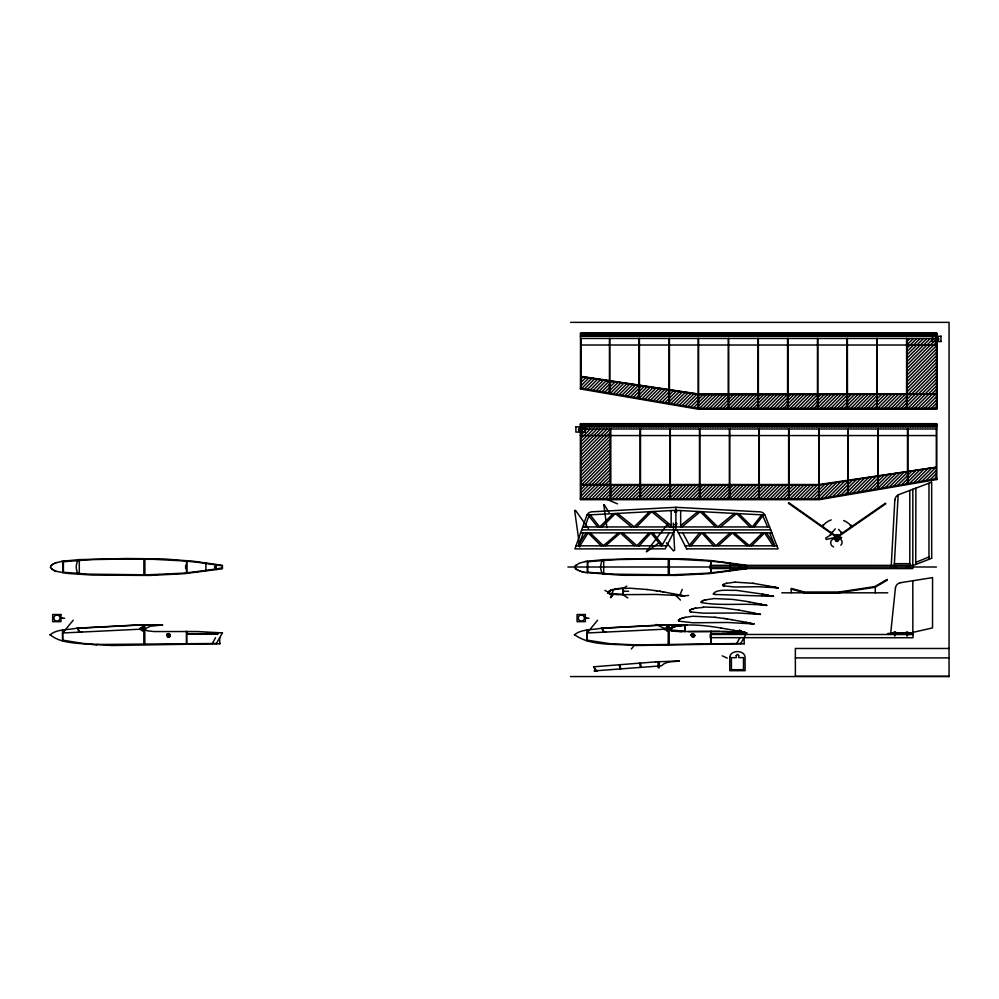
<?xml version="1.0" encoding="UTF-8"?>
<svg xmlns="http://www.w3.org/2000/svg" width="999" height="999" viewBox="0 0 999 999"><rect width="100%" height="100%" fill="white"/><g stroke="black" fill="none" stroke-linecap="round" stroke-linejoin="round"><path stroke-width="1.5" d="M142.358 625.062L142.358 631.043L143.544 631.043L143.544 625.024M608.678 593.131C608.166 591.133 608.566 592.882 608.741 592.27M622.827 594.805L622.827 588.186L616.246 588.861M666.758 625.062L666.758 631.043L667.944 631.043L667.944 625.024M609.115 593.381L607.779 592.744L608.291 591.67M915.733 564.46L915.896 488.086M62.787 640.709L62.587 633.066M587.175 640.709L586.975 633.066M670.716 629.37L669.642 629.358L670.554 629.657M936.775 479.532L936.775 423.688L580.369 423.688L580.369 499.7L819.168 499.7L936.775 479.532L936.812 478.746L819.168 498.951L580.369 498.826M669.692 629.395L671.103 627.722M891.183 566.92L894.829 499.812M894.192 566.995L898.151 495.067M734.365 631.955L734.44 631.206L746.016 632.742M742.282 623.164L742.369 622.414L754.133 623.988L752.946 623.713M890.671 633.503L895.416 588.024M672.452 595.154L672.539 594.405L684.178 595.953M49.987 634.565C61.751 644.705 81.556 642.732 96.528 645.029M574.388 634.565C590.634 646.678 616.645 643.581 636.375 645.504M741.021 632.067L742.569 632.03M755.519 613.698L760.426 614.373L738.486 613.024L703.471 613.174L690.908 611.987M761.738 604.707L760.863 604.183M768.593 595.666L772.19 596.028M63.337 631.405L63.224 632.355L73.202 620.229M587.737 631.405L587.612 632.355L597.589 620.229M701.31 602.547C721.016 606.256 745.017 602.734 766.495 605.419M698.276 394.53L936.612 394.255L698.276 394.53L581.031 376.71L698.326 394.255M755.044 604.582L755.157 603.833L766.733 605.382M761.9 595.554L762.012 594.805L773.576 596.341L772.04 595.991M669.692 629.245L672.14 627.634M736.226 655.406L737.574 654.382L738.686 655.606M678.958 595.279L680.294 595.154M736.738 630.806L743.244 631.793M822.614 526.161L822.976 524.887M740.271 630.769L740.946 631.356L739.435 630.369M739.435 633.978L740.271 631.243M738.835 633.94L739.71 631.081M670.204 628.783L670.666 629.195M610.464 597.489L613.236 590.559M584.952 526.948L589.273 514.91M578.421 545.841L583.291 532.892M679.819 595.079L682.28 589.373M669.767 629.02L670.404 628.846M608.616 592.182L607.742 592.432L608.416 592.994M674.949 529.807L665.209 548.851L574.937 548.888L586.663 515.784A5.907 5.907 0 0 1 591.932 511.8L675.898 507.305L759.989 511.863A5.894 5.894 0 0 1 765.172 515.621L778.096 548.888L686.6 548.851M212.312 643.518L215.522 637.699M736.7 643.518L739.909 637.699M791.208 589.447L791.358 592.657M217.382 634.49L218.406 632.667M216.308 643.643L222.415 632.829M741.77 634.49L742.806 632.667L745.966 632.704M740.709 643.643L746.802 632.829M661.763 545.804L669.205 532.854M607.892 592.27L608.678 591.67M579.882 545.966L588.086 532.892L601.161 545.841M579.17 543.818L586.188 532.892M754.295 526.948L762.724 515.896M646.316 551.66L667.819 523.863M761.775 514.872L752.272 526.91L738.761 513.686M723.151 585.726L722.951 584.802M713.311 593.918C716.083 588.736 729.707 590.696 735.401 590.284A4.558 4.558 0 0 0 736.463 590.359L762.849 594.168M610.826 597.689L613.161 594.842M689.572 545.017L699.625 532.892M691.108 545.729L701.81 532.892L713.686 545.966M631.306 648.988L634.115 645.654M832.005 532.767L835.326 528.846M587.175 632.979L669.055 628.983L674.675 626.248L684.652 625.062M678.596 620.941L678.396 620.067M639.06 545.966L650.948 532.892L661.163 545.729M649.05 532.892L636.925 545.729L622.664 532.892M936.1 336.151L936.925 335.277M581.081 379.008L583.091 376.948M934.44 336.151L936.925 333.616M934.152 426.698L936.775 424.038M645.404 336.151L648.376 333.142M647.102 336.151L650.074 333.142M648.763 336.151L651.735 333.142M650.474 336.151L653.446 333.142M652.135 336.151L655.107 333.142M655.506 336.151L658.478 333.142M657.167 336.151L660.139 333.142M658.865 336.151L661.837 333.142M660.539 336.151L663.498 333.142M663.898 336.151L666.87 333.142M667.27 336.151L670.242 333.142M668.93 336.151L671.902 333.142M670.629 336.151L673.601 333.142M672.302 336.151L675.274 333.142M584.677 426.698L587.649 423.688M580.756 431.88L583.616 428.996M675.661 336.151L678.633 333.142M677.322 336.151L680.294 333.142M679.033 336.151L682.005 333.142M680.694 336.151L683.666 333.142M593.081 426.698L596.053 423.688M682.392 336.151L685.364 333.142M684.065 336.151L687.037 333.142M596.44 426.698L599.412 423.688M687.424 336.151L690.396 333.142M689.098 336.151L692.057 333.142M690.796 336.151L693.768 333.142M692.457 336.151L695.429 333.142M604.845 426.698L607.817 423.688M695.828 336.151L698.801 333.142M699.188 336.151L702.16 333.142M700.861 336.151L703.833 333.142M613.236 426.698L616.208 423.688M702.559 336.151L705.531 333.142M704.22 336.151L707.192 333.142M616.608 426.698L619.58 423.688M707.592 336.151L710.564 333.142M710.951 336.151L713.923 333.142M712.624 336.151L715.596 333.142M624.999 426.698L627.971 423.688M714.322 336.151L717.294 333.142M715.983 336.151L718.955 333.142M628.371 426.698L631.343 423.688M719.355 336.151L722.327 333.142M633.403 426.698L636.375 423.688M722.727 336.151L725.686 333.142M724.387 336.151L727.359 333.142M636.763 426.698L639.735 423.688M727.747 336.151L730.719 333.142M731.118 336.151L734.09 333.142M732.779 336.151L735.751 333.142M734.49 336.151L737.449 333.142M645.167 426.698L648.139 423.688M736.151 336.151L739.123 333.142M648.526 426.698L651.498 423.688M739.51 336.151L742.482 333.142M653.558 426.698L656.53 423.688M742.881 336.151L745.853 333.142M744.542 336.151L747.514 333.142M656.93 426.698L659.902 423.688M747.914 336.151L750.886 333.142M751.273 336.151L754.245 333.142M754.645 336.151L757.617 333.142M665.322 426.698L668.294 423.688M756.305 336.151L759.277 333.142M668.693 426.698L671.665 423.688M759.677 336.151L762.649 333.142M673.726 426.698L676.698 423.688M763.049 336.151L766.008 333.142M677.085 426.698L680.057 423.688M766.408 336.151L769.38 333.142M768.069 336.151L771.041 333.142M680.456 426.698L683.428 423.688M771.44 336.151L774.412 333.142M685.489 426.698L688.461 423.688M774.812 336.151L777.784 333.142M688.86 426.698L691.82 423.688M779.832 336.151L782.804 333.142M693.88 426.698L696.852 423.688M783.204 336.151L786.176 333.142M697.252 426.698L700.224 423.688M786.575 336.151L789.547 333.142M788.236 336.151L791.208 333.142M700.624 426.698L703.583 423.688M791.608 336.151L794.567 333.142M705.644 426.698L708.616 423.688M794.967 336.151L797.939 333.142M709.015 426.698L711.987 423.688M798.338 336.151L801.31 333.142M799.999 336.151L802.971 333.142M712.387 426.698L715.359 423.688M714.048 426.698L717.02 423.688M803.371 336.151L806.33 333.142M717.407 426.698L720.379 423.688M806.73 336.151L809.702 333.142M720.779 426.698L723.751 423.688M811.762 336.151L814.734 333.142M725.811 426.698L728.783 423.688M815.134 336.151L818.106 333.142M729.183 426.698L732.142 423.688M818.493 336.151L821.465 333.142M732.542 426.698L735.514 423.688M734.203 426.698L737.175 423.688M823.526 336.151L826.498 333.142M737.574 426.698L740.546 423.688M826.897 336.151L829.869 333.142M740.946 426.698L743.918 423.688M830.256 336.151L833.228 333.142M831.93 336.151L834.889 333.142M744.305 426.698L747.277 423.688M745.966 426.698L748.938 423.688M835.289 336.151L838.261 333.142M749.337 426.698L752.309 423.688M838.661 336.151L841.633 333.142M752.709 426.698L755.681 423.688M754.37 426.698L757.342 423.688M843.693 336.151L846.665 333.142M847.052 336.151L850.024 333.142M757.741 426.698L760.701 423.688M761.101 426.698L764.073 423.688M850.424 336.151L853.396 333.142M764.472 426.698L767.444 423.688M766.133 426.698L769.105 423.688M855.456 336.151L858.428 333.142M769.505 426.698L772.464 423.688M858.815 336.151L861.787 333.142M772.864 426.698L775.836 423.688M774.525 426.698L777.497 423.688M867.219 336.151L870.191 333.142M777.896 426.698L780.868 423.688M781.268 426.698L784.24 423.688M870.579 336.151L873.551 333.142M784.627 426.698L787.599 423.688M786.288 426.698L789.26 423.688M789.66 426.698L792.632 423.688M878.983 336.151L881.955 333.142M793.031 426.698L796.003 423.688M882.342 336.151L885.314 333.142M794.692 426.698L797.664 423.688M796.39 426.698L799.362 423.688M798.064 426.698L801.023 423.688M887.374 336.151L890.346 333.142M801.423 426.698L804.395 423.688M890.746 336.151L893.718 333.142M804.794 426.698L807.766 423.688M806.455 426.698L809.427 423.688M809.827 426.698L812.799 423.688M899.137 336.151L902.109 333.142M813.186 426.698L816.158 423.688M902.509 336.151L905.481 333.142M814.847 426.698L817.819 423.688M816.558 426.698L819.53 423.688M818.218 426.698L821.19 423.688M821.59 426.698L824.562 423.688M910.901 336.151L913.873 333.142M824.949 426.698L827.921 423.688M914.272 336.151L917.244 333.142M826.623 426.698L829.582 423.688M828.321 426.698L831.293 423.688M829.982 426.698L832.954 423.688M833.353 426.698L836.325 423.688M922.664 336.151L925.636 333.142M835.014 426.698L837.986 423.688M836.712 426.698L839.684 423.688M838.386 426.698L841.345 423.688M841.745 426.698L844.717 423.688M845.117 426.698L848.089 423.688M846.777 426.698L849.749 423.688M848.476 426.698L851.448 423.688M850.149 426.698L853.121 423.688M853.508 426.698L856.48 423.688M855.169 426.698L858.141 423.688M856.88 426.698L859.852 423.688M858.541 426.698L861.513 423.688M860.251 426.698L863.211 423.688M861.912 426.698L864.884 423.688M863.573 426.698L866.545 423.688M865.271 426.698L868.243 423.688M866.945 426.698L869.904 423.688M868.643 426.698L871.615 423.688M870.304 426.698L873.276 423.688M873.675 426.698L876.647 423.688M875.336 426.698L878.308 423.688M877.035 426.698L880.007 423.688M878.708 426.698L881.68 423.688M880.406 426.698L883.378 423.688M882.067 426.698L885.039 423.688M883.728 426.698L886.7 423.688M885.439 426.698L888.411 423.688M887.1 426.698L890.072 423.688M888.798 426.698L891.77 423.688M890.471 426.698L893.443 423.688M893.83 426.698L896.802 423.688M895.504 426.698L898.463 423.688M897.202 426.698L900.174 423.688M898.863 426.698L901.835 423.688M900.574 426.698L903.533 423.688M902.234 426.698L905.206 423.688M903.895 426.698L906.867 423.688M905.594 426.698L908.566 423.688M907.267 426.698L910.226 423.688M908.965 426.698L911.937 423.688M910.626 426.698L913.598 423.688M912.337 426.698L915.309 423.688M913.998 426.698L916.97 423.688M915.658 426.698L918.63 423.688M917.357 426.698L920.329 423.688M919.03 426.698L922.002 423.688M920.728 426.698L923.7 423.688M922.389 426.698L925.361 423.688M636.488 526.948L651.698 511.575M580.756 435.252L586.937 429.033M580.794 493.081L588.96 484.89M602.035 526.948L615.334 513.561L631.455 526.948M55.02 563.149L51.936 564.86M50.937 565.721L52.123 564.735M56.331 562.674L61.676 561.413M587.612 389.26L597.677 379.17M601.947 391.72L612.25 381.381M580.756 438.623L590.309 429.033M624.887 395.679L635.576 384.952M627.772 396.153L638.511 385.389M580.719 445.354L596.965 429.071M639.223 398.139L650.162 387.162M580.719 478.983L610.314 449.35M665.047 402.572L676.423 391.171M670.791 403.571L682.242 392.083M580.756 496.491L592.32 484.89M679.382 405.032L690.996 393.381M685.127 406.019L696.815 394.293M693.731 407.492L706.718 394.455M574.974 566.321L579.22 563.236L585.152 561.563M763.473 408.316L777.347 394.418M675.861 498.863L689.722 484.965M780.269 408.316L794.143 394.418M692.657 498.863L706.518 484.965M783.641 408.316L797.502 394.418M696.028 498.863L709.889 484.965M787.012 408.316L800.873 394.418M610.626 590.646L611.613 590.209M611.413 590.284L613.161 589.735M610.464 590.409L618.069 588.823M709.452 498.863L723.313 484.965M622.827 588.548L626.823 586.126M712.824 498.863L726.685 484.965M810.539 408.316L824.4 394.418M726.248 498.863L740.109 484.965M729.607 498.863L743.481 484.965M732.979 498.863L746.84 484.965M840.758 408.316L854.657 394.38M844.13 408.316L858.029 394.38M861.388 394.38L847.489 408.316L847.377 338.449M850.861 408.316L864.759 394.38M854.22 408.316L868.131 394.38M906.98 368.431L936.538 338.848M867.656 408.316L881.555 394.38M871.016 408.316L884.927 394.38M874.387 408.316L888.286 394.38M793.468 498.863L807.292 485.002M672.015 627.247L671.153 627.672M673.164 627.247L675.699 626.485M691.196 609.452L692.344 608.978M701.335 602.409L700.973 601.81L702.634 600.786M894.542 408.316L908.453 394.38M897.914 408.316L911.812 394.38M813.623 498.863L828.908 483.541M924.887 394.218L936.575 382.492M840.958 495.067L856.68 479.295M857.192 492.257L872.527 476.885M861.238 491.583L876.485 476.286M893.718 485.989L908.216 471.453M922.114 481.118L935.976 467.22M214.648 567.507L215.584 565.896L214.498 567.207L216.184 567.619L216.109 566.108M214.997 567.782L216.396 566.508M580.519 333.816L581.156 333.179M582.854 333.179L580.606 335.439L581.193 336.151M581.555 336.151L584.527 333.179M583.254 336.151L586.226 333.179M584.914 336.151L587.887 333.179M586.625 336.151L589.597 333.179M588.286 336.151L591.258 333.179M589.947 336.151L592.919 333.179M591.658 336.151L594.617 333.179M593.319 336.151L596.291 333.179M595.017 336.151L597.989 333.179M596.678 336.151L599.65 333.179M598.389 336.151L601.361 333.179M600.049 336.151L603.021 333.179M601.71 336.151L604.682 333.179M603.421 336.151L606.393 333.179M605.082 336.151L608.054 333.179M606.78 336.151L609.752 333.179M608.441 336.151L611.413 333.179M611.813 336.151L614.785 333.179M613.473 336.151L616.445 333.179M615.184 336.151L618.156 333.179M616.845 336.151L619.817 333.179M618.543 336.151L621.515 333.179M620.217 336.151L623.176 333.179M621.878 336.151L624.85 333.179M623.576 336.151L626.548 333.179M625.237 336.151L628.209 333.179M626.947 336.151L629.919 333.179M581.031 382.38L586.026 377.385M628.608 336.151L631.58 333.179M581.031 385.776L588.96 377.859M631.98 336.151L634.939 333.179M633.641 336.151L636.613 333.179M581.868 388.274L591.845 378.296M635.339 336.151L638.311 333.179M637 336.151L639.972 333.179M638.711 336.151L641.683 333.179M640.371 336.151L643.344 333.179M643.743 336.151L646.715 333.179M593.356 390.259L603.533 380.082M596.203 390.734L606.43 380.507M653.796 336.151L656.805 333.142M599.063 391.246L609.353 380.944M662.2 336.151L665.209 333.142M607.692 392.707L618.106 382.292M665.559 336.151L668.568 333.142M610.551 393.194L621.003 382.729M580.956 423.688L580.369 424.275L582.704 426.698M582.617 423.688L580.369 425.949L581.031 426.698M613.398 393.706L623.938 383.166M581.318 426.698L584.328 423.688M582.979 426.698L585.988 423.688M673.963 336.151L676.972 333.142M586.351 426.698L589.36 423.688M619.143 394.692L629.757 384.078M588.011 426.698L591.021 423.688M589.71 426.698L592.719 423.688M622.027 395.167L632.692 384.515M591.371 426.698L594.38 423.688M594.742 426.698L597.752 423.688M685.726 336.151L688.736 333.142M580.719 441.983L593.631 429.071M598.114 426.698L601.123 423.688M599.775 426.698L602.784 423.688M601.473 426.698L604.482 423.688M603.134 426.698L606.143 423.688M694.118 336.151L697.127 333.142M633.478 397.152L644.33 386.301M580.719 452.048L603.658 429.108M606.505 426.698L609.515 423.688M697.489 336.151L700.499 333.142M636.375 397.627L647.265 386.725M608.166 426.698L611.176 423.688M580.719 455.419L606.98 429.158M609.877 426.698L612.887 423.688M611.538 426.698L614.547 423.688M580.719 458.778L610.314 429.195M642.12 398.613L653.084 387.637M614.897 426.698L617.919 423.688M705.881 336.151L708.903 333.142M580.719 462.15L610.314 432.555M644.967 399.125L656.018 388.074M618.269 426.698L621.278 423.688M709.253 336.151L712.262 333.142M580.719 465.509L610.314 435.926M619.929 426.698L622.939 423.688M647.814 399.6L658.915 388.511M621.64 426.698L624.65 423.688M580.719 468.881L610.314 439.298M623.301 426.698L626.311 423.688M650.711 400.075L661.837 388.948M580.719 472.252L610.314 442.657M626.673 426.698L629.682 423.688M717.657 336.151L720.666 333.142M653.558 400.599L664.772 389.385M580.719 475.611L610.314 446.029M630.032 426.698L633.041 423.688M721.016 336.151L724.025 333.142M656.455 401.074L667.669 389.86M631.693 426.698L634.702 423.688M659.303 401.586L670.591 390.297M635.064 426.698L638.074 423.688M726.048 336.151L729.058 333.142M580.681 482.355L610.314 452.722M662.162 402.06L673.488 390.734M638.436 426.698L641.445 423.688M729.42 336.151L732.429 333.142M581.593 484.802L610.314 456.093M640.097 426.698L643.106 423.688M580.844 486.313L582.267 484.89M641.795 426.698L644.805 423.688M584.952 484.765L610.314 459.453M643.456 426.698L646.478 423.688M580.794 489.722L585.626 484.89M588.361 484.765L610.314 462.824M646.828 426.698L649.837 423.688M737.811 336.151L740.821 333.142M591.733 484.765L610.314 466.183M650.199 426.698L653.209 423.688M741.183 336.151L744.193 333.142M673.638 404.046L685.177 392.52M651.86 426.698L654.869 423.688M655.232 426.698L658.241 423.688M746.203 336.151L749.225 333.142M598.463 484.727L610.314 472.877M658.591 426.698L661.6 423.688M749.575 336.151L752.584 333.142M601.873 484.69L610.314 476.248M660.252 426.698L663.261 423.688M661.962 426.698L664.972 423.688M752.946 336.151L755.956 333.142M605.244 484.69L610.314 479.62M663.623 426.698L666.633 423.688M591.845 498.826L605.756 484.927M608.603 484.69L610.314 482.979M666.995 426.698L670.004 423.688M595.217 498.826L609.115 484.927M757.979 336.151L760.988 333.142M687.986 406.493L700.024 394.455M670.354 426.698L673.363 423.688M761.338 336.151L764.347 333.142M690.833 407.018L703.396 394.455M672.015 426.698L675.024 423.688M764.71 336.151L767.719 333.142M675.386 426.698L678.396 423.688M696.578 407.967L710.089 394.455M678.758 426.698L681.768 423.688M769.742 336.151L772.751 333.142M608.641 498.826L622.552 484.927M699.587 408.316L713.448 394.455M682.117 426.698L685.127 423.688M773.101 336.151L776.111 333.142M683.778 426.698L686.8 423.688M612.012 498.826L625.911 484.927M702.959 408.316L716.82 394.455M776.473 336.151L779.482 333.142M687.15 426.698L690.159 423.688M615.384 498.826L629.283 484.927M778.134 336.151L781.143 333.142M706.318 408.316L720.192 394.455M690.521 426.698L693.531 423.688M781.505 336.151L784.515 333.142M709.69 408.316L723.551 394.455M692.182 426.698L695.192 423.688M784.864 336.151L787.874 333.142M713.061 408.316L726.922 394.455M695.554 426.698L698.563 423.688M625.436 498.826L639.348 484.927M716.42 408.316L730.281 394.455M698.913 426.698L701.922 423.688M789.897 336.151L792.906 333.142M628.808 498.826L642.707 484.927M719.792 408.316L733.653 394.455M702.285 426.698L705.294 423.688M793.268 336.151L796.278 333.142M703.945 426.698L706.955 423.688M632.167 498.826L646.078 484.927M723.114 408.316L736.975 394.455M796.628 336.151L799.637 333.142M707.317 426.698L710.326 423.688M635.539 498.826L649.437 484.927M726.485 408.316L740.346 394.455M710.676 426.698L713.686 423.688M801.66 336.151L804.67 333.142M729.844 408.316L743.718 394.455M575.174 565.971L575.299 568.219M575.611 565.446L576.361 564.822M642.232 498.826L656.131 484.927M805.032 336.151L808.041 333.142M733.216 408.316L747.077 394.455M715.709 426.698L718.718 423.688M645.604 498.826L659.502 484.927M808.391 336.151L811.4 333.142M736.588 408.316L750.449 394.455M719.08 426.698L722.09 423.688M810.064 336.151L813.074 333.142M648.963 498.826L662.874 484.927M739.947 408.316L753.808 394.455M722.439 426.698L725.449 423.688M813.423 336.151L816.433 333.142M724.113 426.698L727.122 423.688M652.335 498.826L666.233 484.927M743.318 408.316L757.18 394.455M816.795 336.151L819.804 333.142M727.472 426.698L730.481 423.688M655.706 498.826L669.605 484.927M820.167 336.151L823.176 333.142M730.843 426.698L733.853 423.688M659.028 498.826L672.926 484.927M821.827 336.151L824.837 333.142M750.012 408.316L763.873 394.455M662.399 498.863L676.298 484.965M825.186 336.151L828.196 333.142M753.383 408.316L767.244 394.455M735.876 426.698L738.885 423.688M665.759 498.863L679.67 484.965M828.558 336.151L831.568 333.142M756.743 408.316L770.604 394.455M739.235 426.698L742.245 423.688M669.13 498.863L683.029 484.965M760.114 408.316L773.975 394.455M742.607 426.698L745.616 423.688M833.591 336.151L836.6 333.142M672.489 498.863L686.4 484.965M836.95 336.151L839.959 333.142M747.639 426.698L750.649 423.688M766.807 408.316L780.706 394.418M840.321 336.151L843.331 333.142M750.998 426.698L754.008 423.688M679.195 498.863L693.094 484.965M841.982 336.151L844.992 333.142M770.179 408.316L784.078 394.418M682.554 498.863L696.465 484.965M845.354 336.151L848.363 333.142M773.538 408.316L787.437 394.418M756.031 426.698L759.04 423.688M685.926 498.863L699.824 484.965M848.713 336.151L851.735 333.142M776.91 408.316L790.808 394.418M759.402 426.698L762.412 423.688M675.024 512.175L676.46 510.739L676.523 512.25L674.787 511.538L676.385 510.676M675.349 512.412L676.735 511.026M689.285 498.863L703.196 484.965M852.085 336.151L855.094 333.142M762.761 426.698L765.771 423.688M853.745 336.151L856.755 333.142M857.117 336.151L860.127 333.142M767.794 426.698L770.803 423.688M860.489 336.151L863.498 333.142M771.166 426.698L774.175 423.688M699.35 498.863L713.249 484.965M862.149 336.151L865.159 333.142M790.334 408.316L804.232 394.418M675.099 524.687L675.898 523.026L676.61 524.762L675.099 524.687L676.46 523.301M863.848 336.151L866.857 333.142M609.115 591.033L610.701 590.284M675.424 524.925L676.81 523.538M610.314 590.759L608.841 591.558M702.722 498.863L716.62 484.965M865.509 336.151L868.518 333.142M793.706 408.316L807.604 394.418M776.198 426.698L779.208 423.688M706.081 498.863L719.992 484.965M868.88 336.151L871.89 333.142M797.065 408.316L810.976 394.418M779.557 426.698L782.567 423.688M872.252 336.151L875.261 333.142M800.436 408.316L814.335 394.418M782.929 426.698L785.938 423.688M873.913 336.151L876.922 333.142M875.611 336.151L878.62 333.142M803.795 408.316L817.706 394.418M877.272 336.151L880.294 333.142M787.961 426.698L790.971 423.688M716.146 498.863L730.044 484.965M807.167 408.316L821.066 394.418M880.643 336.151L883.653 333.142M791.32 426.698L794.33 423.688M719.517 498.863L733.416 484.965M884.015 336.151L887.025 333.142M722.876 498.863L736.787 484.965M885.676 336.151L888.685 333.142M813.86 408.316L827.771 394.418M889.048 336.151L892.057 333.142M817.232 408.316L831.131 394.418M799.724 426.698L802.734 423.688M892.407 336.151L895.416 333.142M820.591 408.316L834.502 394.418M803.084 426.698L806.093 423.688M894.068 336.151L897.077 333.142M895.778 336.151L898.788 333.142M823.963 408.316L837.861 394.418M897.439 336.151L900.449 333.142M808.116 426.698L811.126 423.688M736.3 498.863L750.212 484.965M827.334 408.316L841.233 394.418M900.811 336.151L903.82 333.142M811.488 426.698L814.497 423.688M830.693 408.316L844.605 394.418M904.17 336.151L907.179 333.142M743.044 498.863L756.905 485.002M905.831 336.151L908.84 333.142M907.542 336.151L910.551 333.142M746.403 498.863L760.276 485.002M909.202 336.151L912.212 333.142M837.387 408.316L851.298 394.418M819.879 426.698L822.889 423.688M749.774 498.863L763.636 485.002M906.98 341.533L909.914 338.611M912.574 336.151L915.584 333.142M823.251 426.698L826.26 423.688M906.98 344.905L913.286 338.611M753.146 498.863L767.007 485.002M915.933 336.151L918.943 333.142M917.594 336.151L920.616 333.142M906.98 348.276L916.695 338.561M919.305 336.151L922.314 333.142M920.966 336.151L923.975 333.142M831.643 426.698L834.652 423.688M759.839 498.863L773.701 485.002M924.337 336.151L927.347 333.142M763.199 498.863L777.06 485.002M906.98 354.97L923.426 338.524M925.998 336.151L929.008 333.142M927.696 336.151L930.706 333.142M906.98 358.329L926.835 338.524M766.57 498.863L780.431 485.002M929.37 336.151L932.379 333.142M857.554 408.316L871.49 394.38M840.047 426.698L843.056 423.688M931.068 336.151L934.077 333.142M906.98 361.7L930.194 338.486M769.929 498.863L783.803 485.002M932.729 336.151L935.738 333.142M860.913 408.316L874.862 394.38M843.406 426.698L846.415 423.688M773.301 498.863L787.162 485.002M906.98 365.06L933.566 338.486M864.285 408.316L878.233 394.38M776.635 498.863L790.496 485.002M851.81 426.698L854.819 423.688M779.994 498.863L793.855 485.002M906.98 371.753L936.538 342.207M906.98 375.124L936.575 345.579M783.366 498.863L797.227 485.002M906.98 378.496L936.575 348.938M786.725 498.863L800.599 485.002M877.709 408.316L891.657 394.38M906.98 381.855L936.575 352.31M790.097 498.863L803.958 485.002M881.081 408.316L895.017 394.38M906.98 385.227L936.575 355.644M884.452 408.316L898.388 394.38M796.79 498.863L810.651 485.002M906.98 388.599L936.575 359.003M887.811 408.316L901.76 394.38M871.965 426.698L874.974 423.688M906.98 391.92L936.575 362.375M670.866 627.872L671.665 627.434M678.596 619.88L680.381 618.843M800.162 498.863L814.023 485.002M891.183 408.316L905.119 394.38M672.414 627.559L673.451 627.122M681.805 618.244L682.679 618.006M691.633 609.253L690.359 609.852M683.741 617.732L682.991 617.931M684.502 617.532L683.466 617.769M803.521 498.863L817.382 485.002M908.178 394.143L936.575 365.734M676.298 626.373L684.777 625.374M694.317 608.466L695.741 608.104M702.434 600.861L703.234 600.549M703.945 600.312L704.969 599.987M704.695 600.074L705.606 599.837M806.892 498.863L820.991 484.765M911.5 394.143L936.575 369.068M739.073 567.544L739.872 565.884L740.571 567.619L739.073 567.544L740.421 566.121M739.397 567.782L740.783 566.508M723.551 584.303L722.964 584.702L725.886 583.478M914.872 394.143L936.575 372.427M810.264 498.863L824.949 484.165M901.235 408.316L915.184 394.38M918.193 394.18L936.575 375.799M904.607 408.316L918.556 394.38M921.565 394.18L936.575 379.17M816.957 498.863L832.879 482.942M892.132 426.698L895.141 423.688M820.679 498.513L836.837 482.355M824.712 497.839L840.833 481.718M928.258 394.218L936.612 385.864M828.795 497.127L844.792 481.118M832.841 496.453L848.763 480.531M921.44 408.279L935.389 394.33M844.992 494.355L860.639 478.708M849.075 493.643L864.597 478.109M934.864 408.279L936.538 406.618M853.121 492.969L868.568 477.522M924.05 426.698L927.022 423.726M925.761 426.698L928.733 423.726M927.422 426.698L930.394 423.726M929.132 426.698L932.092 423.726M930.793 426.698L933.765 423.726M932.492 426.698L935.464 423.726M935.826 426.698L936.737 425.786M873.401 489.473L888.411 474.463M877.472 488.761L892.369 473.876M881.518 488.086L896.328 473.276M885.601 487.375L900.286 472.689M889.634 486.663L904.257 472.052M897.751 485.277L912.174 470.866M901.797 484.602L916.133 470.267M905.881 483.891L920.129 469.63M913.998 482.505L928.059 468.444M926.16 480.407L936.213 470.342M934.277 479.021L936.3 476.998M894.155 567.507C900.698 565.097 889.709 570.267 895.541 566.083M894.505 567.744L895.891 566.358M906.505 567.669L907.891 566.283M906.842 567.907L908.316 566.82L906.605 566.296L906.842 567.907L908.253 566.52M584.715 388.748L594.78 378.733M590.459 389.747L600.599 379.645M604.807 392.195L615.184 381.855M616.296 394.18L626.86 383.641M630.631 396.628L641.445 385.864M580.719 448.676L600.324 429.108M667.906 403.047L679.345 391.645M595.104 484.727L610.314 469.555M581.755 498.826L595.691 484.927M676.498 404.52L688.099 392.944M585.114 498.826L599.063 484.927M588.486 498.826L602.422 484.927M682.242 405.507L693.93 393.856M598.538 498.826L612.487 484.927M601.91 498.826L615.859 484.927M605.282 498.826L619.218 484.927M618.706 498.826L632.654 484.927M622.077 498.826L636.013 484.927M638.873 498.826L652.809 484.927M746.64 408.316L760.551 394.455M739.672 498.863L753.571 485.002M834.028 408.316L847.964 394.418M756.468 498.863L770.366 485.002M906.98 351.598L920.054 338.561M689.809 610.214L689.809 611.163M726.523 583.316L734.877 582.167M703.471 607.005L719.992 607.554L738.96 610.127M907.979 408.279L921.915 394.38M911.338 408.279L925.286 394.38M914.709 408.279L928.645 394.38M918.081 408.279L932.017 394.38M836.875 495.741L852.721 479.932M924.774 408.279L936.488 396.591M928.133 408.279L936.488 399.962M865.271 490.871L880.481 475.699M869.355 490.147L884.452 475.099M909.914 483.179L924.1 469.043M918.031 481.793L932.017 467.857M634.115 526.948L649.487 511.7M751.598 545.841L764.622 532.892L773.064 545.841M931.58 394.218L936.612 389.223M931.505 408.279L936.538 403.284M930.194 479.695L936.25 473.676M610.114 336.151L613.124 333.179M630.269 336.151L633.279 333.179M642.032 336.151L645.042 333.179M613.236 513.636L599.687 526.948L590.184 514.872M749.337 545.729L762.487 532.892M934.914 394.255L936.612 392.595M718.318 545.729L732.579 532.767M730.082 532.892L715.833 545.729L703.708 532.892M887.137 634.29L888.136 633.416L912.886 633.416L912.774 634.29M605.556 545.841L620.404 533.004M603.184 545.841L618.269 533.004M681.88 526.948L700.386 511.625M720.504 526.948L736.7 513.523M680.819 525.486L698.001 511.5M717.769 526.873L734.29 513.399M646.828 551.66L659.265 542.632M837.424 537.287L885.838 503.733M836.163 537.287L885.439 503.184M825.586 538.236L831.405 534.44L830.219 534.677M823.563 525.599L822.502 526.273A17.92 17.92 0 0 1 831.218 519.917M837.349 536.738L836.563 537.212L788.436 503.259M836.563 537.762L837.349 537.287M894.592 634.964L895.379 634.49M168.506 636.513L170.242 635.476M168.506 637.062L170.042 636.151M692.894 636.513L694.642 635.476M692.894 637.062L694.442 636.151M166.92 634.727L168.544 633.778M691.308 634.727L692.931 633.778M875.211 586.363L887.025 579.432M875.574 587L887.374 580.069M166.833 634.889L168.544 633.89M168.506 636.351L170.205 635.364M170.205 635.801L168.506 636.788L170.167 635.951M691.233 634.889L692.931 633.89M692.894 636.351L694.592 635.364A1.736 1.736 0 0 0 692.02 633.816A1.736 1.736 0 0 0 692.02 636.825A1.736 1.736 0 0 0 694.642 635.327M694.592 635.801L692.894 636.788L694.555 635.951M167.033 634.49L168.544 633.616M167.033 635.327L168.544 634.452M168.506 636.238L170.005 635.364M836.563 536.65L837.312 536.213M691.433 634.49L692.931 633.616M691.433 635.327L692.931 634.452M692.894 636.238L694.405 635.364M739.397 631.83L740.147 631.405M894.592 633.853L895.341 633.416M906.792 633.89L907.542 633.466M167.507 635.327L168.544 634.727L167.27 635.327M168.506 635.951L169.53 635.364M214.41 633.816L215.434 633.216M691.907 635.327L692.931 634.727L691.67 635.327M692.894 635.951L693.93 635.364M738.798 633.816L739.834 633.216M834.14 537.999L834.977 537.524M894.592 635.514L895.416 635.039M906.792 635.564L907.616 635.089M166.796 635.164L168.544 634.053M166.796 635.327L168.544 634.328M168.506 636.625L170.242 635.639M691.196 635.039L692.931 634.053M691.196 635.164L692.931 634.178M691.196 635.327L692.931 634.328M692.894 636.625L694.642 635.639M168.694 637.062L169.892 636.388M693.094 637.062L694.28 636.388M168.506 636.076L169.768 635.364M692.894 636.076L694.168 635.364M214.61 633.141L215.597 632.592M739.198 632.467L740.184 631.917M738.998 633.141L739.984 632.592M168.506 635.801L169.293 635.364M692.894 635.801L693.681 635.364M894.592 634.415L895.379 633.978M906.792 634.452L907.579 634.015M906.792 635.002L907.579 634.565M840.796 537.012L839.41 537.762L840.796 538.274M167.195 634.253L168.307 633.653M691.583 634.253L692.694 633.653M167.707 635.327L168.544 634.889M836.563 538.274L837.387 537.837M692.107 635.327L692.931 634.889M61.201 561.488L64.173 561.013M221.104 568.693L222.452 568.543L222.415 565.334L193.294 561.213L163.873 558.953L127.422 558.516A2.16 2.16 0 0 0 126.473 558.516L79.108 559.627L77.31 561.326L76.311 565.546A18.656 18.656 0 0 0 76.311 568.518L77.31 572.727L79.146 574.4M584.877 561.613L586.063 561.413M614.035 589.298L616.533 588.823M745.491 568.693L746.84 568.543M746.565 568.543L746.927 565.446M702.759 600.736L703.783 600.387M706.043 599.75L714.36 598.563L732.342 599.4A3.034 3.034 0 0 0 733.141 599.475L745.853 601.298A7.18 7.18 0 0 1 747.24 601.535L749.375 601.885M680.019 619.005L682.005 618.206M685.689 617.295L684.303 617.582M673.563 626.685L671.74 627.36M673.801 626.61L674.512 626.41M688.498 631.555L720.029 631.318M221.94 568.618L217.782 569.293M693.206 608.741L694.48 608.428M62.388 617.931L61.676 618.244L64.61 618.244M586.775 617.931L586.063 618.244L588.998 618.244M915.733 562.362L928.97 556.967M912.849 565.571L931.705 558.279M898.463 494.742L931.505 482.23M216.109 569.567L218.057 569.255M585.789 561.45L603.696 559.627L603.696 574.325M745.179 568.818L742.17 569.293M676.335 625.973C690.858 623.751 706.443 625.649 721.141 628.034M587.337 561.213L587.212 572.777M63.299 632.267L63.973 632.067M587.687 632.267L588.361 632.067M65.797 561.488L92.17 559.59L117.407 559.153L153.571 559.315L182.442 560.851A66.109 66.109 0 0 1 184.153 561.013L193.419 561.85A51.111 51.111 0 0 1 195.155 562.037L198.364 562.4A50.125 50.125 0 0 0 200.112 562.599L222.053 565.809M590.184 561.488L616.57 559.59L641.795 559.153L677.959 559.315L706.842 560.851A66.109 66.109 0 0 1 708.541 561.013L717.806 561.85A51.111 51.111 0 0 1 719.555 562.037L722.764 562.4A50.125 50.125 0 0 0 724.5 562.599L746.453 565.809M742.444 569.255L709.327 573.613L676.535 575.387L621.878 575.274L584.877 572.427M826.061 539.547L835.089 537.412L833.666 537.412M912.849 632.392L932.529 627.909L932.567 577.609L900.211 582.754M617.869 588.661L630.157 588.224L647.302 589.535M63.337 561.763L66.434 561.413M587.737 561.763L590.821 561.413M50.025 634.927C56.693 628.858 68.394 630.094 77.085 628.146L138.948 624.899L162.6 624.787L139.148 625.099M222.29 567.944L209.303 569.967A25.062 25.062 0 0 0 208.067 570.129L206.056 570.441A26.236 26.236 0 0 1 204.47 570.679L189.41 572.464A35.502 35.502 0 0 0 187.874 572.664L184.628 573.014A52.71 52.71 0 0 1 182.605 573.214L146.99 574.837L89.798 574.163A14.161 14.161 0 0 0 88.099 574.088L63.499 572.302M746.69 567.944L733.691 569.967A25.062 25.062 0 0 0 732.467 570.129L730.444 570.441A26.236 26.236 0 0 1 728.858 570.679L713.81 572.464A35.502 35.502 0 0 0 712.262 572.664L709.015 573.014A52.71 52.71 0 0 1 706.992 573.214L671.39 574.837L614.185 574.163A14.161 14.161 0 0 0 612.487 574.088L587.774 572.265M843.768 591.982L839.41 592.707L803.995 592.744M839.335 591.982L875.374 586.488M843.693 592.032L875.461 587.2M819.13 484.49L936.25 467.257L819.055 485.077L580.681 484.802L819.055 485.077M688.611 595.429L683.741 595.953M597.04 670.654L594.105 670.891L597.677 670.616M655.819 661.862L593.556 666.808L595.966 670.766L661.6 665.821C665.696 660.976 673.563 661.887 679.308 661.113M587.012 515.022L675.898 510.314L764.909 515.022M685.414 624.987L686.163 624.949M77.235 628.309L139.073 625.062M663.348 624.899L601.435 628.146C592.757 630.107 581.068 628.858 574.425 634.927M601.635 628.309L663.461 625.062M62.787 632.979L144.655 628.983L150.287 626.248L162.562 624.949M655.544 661.862L679.27 660.951M663.311 624.899L686.987 624.787M112.1 645.504L216.196 643.756M636.488 645.504L740.584 643.756M663.548 625.099L687.075 624.787M216.433 643.481L96.453 644.505M636.725 644.904L740.821 643.481M570.616 322.365L949.05 322.365L949.05 676.635M580.207 336.114L936.612 336.114M941.208 336.313L932.417 336.313L932.417 341.658M580.519 338.449L936.925 338.449M932.417 341.533L941.408 341.533M581.156 345.017L937.05 345.017M698.601 393.981L936.413 393.981M936.925 408.279L698.126 408.404L580.481 388.199L580.519 388.986L698.126 409.19L936.925 409.19L936.925 333.142L580.519 333.142L580.481 388.911M580.681 426.623L937.087 426.623M576.086 426.86L584.877 426.86L584.877 432.205M580.407 428.996L936.775 428.996M584.877 432.08L575.886 432.08L575.886 426.86M580.244 435.564L936.175 435.564M580.881 484.527L818.693 484.527M583.216 526.948L769.58 526.948M581.668 529.882L770.729 529.882M580.606 532.892L673.451 532.854M678.358 532.854L771.877 532.817M835.963 535.501L837.911 535.152L835.963 535.464M835.451 535.589L838.623 535.589M835.251 537.724L838.773 537.724M839.61 537.687L841.707 537.687M685.014 545.804L776.91 545.841M576.011 545.841L666.758 545.804M710.913 560.576L745.654 565.172M63.936 561.051L79.296 559.627L79.296 574.325M56.406 562.637L54.82 563.236M894.392 563.673L909.802 563.673M53.397 563.948L52.685 564.385M912.849 565.372L710.002 565.334L710.002 568.543L912.811 568.581L912.849 489.235M567.882 566.995L936.45 566.995M50.425 567.432L52.085 569.293M575.299 568.256L575.923 568.856M744.942 568.856L746.091 568.693M575.774 568.693L576.56 569.33M52.21 569.368L54.545 570.641M576.248 569.13L577.16 569.692M216.396 569.53L184.503 573.651L150.087 575.436L92.37 575.074L68.294 573.488L56.406 571.391M576.997 569.605L577.872 570.129M53.559 570.167L54.745 570.716M579.932 571.041L577.509 569.929M54.858 570.791L55.532 571.041M56.369 571.353L55.332 570.953M579.732 570.953L580.756 571.353M580.794 571.391L582.142 571.79M583.853 572.19L581.868 571.753M585.114 572.464L583.728 572.14M734.877 582.13L753.496 583.354M725.923 583.428L726.685 583.279M752.946 583.279L774.287 587.037M777.497 587.824L778.333 587.824L757.816 586.725L734.914 587L723.476 585.851M774.138 587L775.124 587.162M774.687 587.075L777.347 587.637M612.487 589.647L614.148 589.497M647.027 589.497L655.107 590.596M610.789 590.559L609.952 590.921M654.907 590.559L657.367 590.921M628.646 591.233L623.501 591.233L624.138 591.595M660.014 591.358L656.805 590.846M660.139 591.396L660.814 591.47M662.599 591.795L663.661 591.945M803.995 592.032L839.41 592.032M781.78 592.819L887.736 592.819M608.204 593.256L610.077 593.968M608.841 593.256L622.552 594.405M672.339 593.618L663.261 591.87M672.414 593.656L676.972 594.517M609.79 593.893L617.757 594.68L656.418 594.442L683.666 595.829M713.336 594.043L715.509 594.517M762.612 594.13L767.956 595.117M676.773 594.48L678.234 594.767A1.936 1.936 0 0 1 678.833 594.88L678.958 594.88M715.309 594.48L773.463 596.341M680.057 595.117L682.792 595.666M682.242 595.554L683.591 595.829M684.028 595.953L680.819 595.516L683.94 595.991L683.266 595.916M705.456 599.875L706.243 599.712M749.1 601.848L761.101 604.233M765.346 605.057L761.775 604.345M766.683 605.419L764.947 604.982M703.433 607.355L695.391 608.191M692.819 608.828L693.531 608.666M692.22 609.015L692.969 608.778M690.284 609.927L689.485 610.526M738.723 610.089L755.481 613.261M691.071 612.025L689.922 611.713M685.526 617.345L692.819 616.233L715.072 617.295M714.834 617.257L724.15 618.493M682.717 617.969L683.353 617.819M723.913 618.443L725.062 618.606M727.16 618.918L724.862 618.568M731.63 619.68L746.128 622.365M678.796 621.141L692.856 622.764L727.909 622.489L753.895 623.95M741.857 621.578L742.769 621.74M745.928 622.327L747.165 622.564M749.225 623.001L753.296 623.801M676.023 626.048L674.912 626.286M674.163 626.485L674.837 626.336M675.511 626.523L676.46 626.336M672.814 627.397L671.827 627.834M140.422 628.034L142.358 628.034M666.758 628.034L664.81 628.034L664.772 629.782L666.795 629.782M720.941 627.996L733.815 630.332M144.855 629.345L147.115 630.769L154.008 631.555L197.34 631.518L222.415 632.904M142.395 629.782L140.384 629.782L140.384 628.034M669.879 629.82L669.093 629.02M669.954 630.057L671.266 630.681M684.652 631.243L670.716 629.932M733.528 630.294L737.849 631.081M740.346 630.444L739.198 630.444L741.058 631.006M674.075 631.118L672.015 630.769M673.251 631.118L676.46 631.318M737.649 631.043L739.123 631.318M742.17 631.955L744.705 632.467M740.271 632.392L734.165 632.117M893.993 632.355L895.928 632.704L893.993 632.355A1.673 1.673 0 0 1 895.903 632.342M744.342 632.392L745.254 632.554M906.23 632.429L908.128 632.792M742.682 632.667L740.584 632.554M746.802 632.904L744.068 632.742M890.708 632.829L912.811 632.829M218.132 633.066L205.657 633.653M742.519 633.066L730.044 633.653M186.763 633.653L217.857 633.653M711.151 633.653L742.245 633.653M186.875 634.253L217.532 634.253M216.346 643.793L219.83 643.793M740.746 643.793L744.23 643.793M636.85 644.904L610.664 643.793L587.212 640.159M949.013 648.476L795.366 648.476L795.366 676.273L949.013 676.273M795.366 657.904L949.013 657.904M570.466 676.56L948.925 676.56M111.975 645.504L82.592 643.406L62.825 640.159M778.333 587.912L766.77 586.363L766.683 587.112M760.464 614.373L748.938 612.824L748.551 613.498M580.918 376.348L698.201 393.943M731.393 631.917L737.374 632.155M721.728 631.518L730.481 631.755M742.881 632.704L737.649 632.355M840.921 532.654L841.87 532.892M711.188 560.614L688.261 558.953L651.823 558.516A2.16 2.16 0 0 0 650.873 558.516L603.496 559.627L601.698 561.326L600.699 565.546A18.656 18.656 0 0 0 600.699 568.518L601.698 572.727L603.246 574.363M731.955 619.717L726.885 618.881M727.634 631.555L679.62 631.518M768.631 595.279L767.444 595.042M727.709 631.718L734.015 631.955M791.32 588.386L803.958 591.908M791.121 589.06L803.758 592.582M659.577 591.271L663.111 591.87M738.411 631.206L741.458 631.793M681.73 631.643L674.712 631.281M672.814 631.043L671.39 630.606M62.825 572.777L62.937 561.213M605.719 498.863L617.482 503.858M833.79 538.236L834.615 538.598A4.271 4.271 0 0 0 833.616 546.94M722.24 655.844L727.235 658.141M656.056 624.425L663.823 628.146M850.299 525.998L851.61 526.635A18.132 18.132 0 0 0 843.68 520.541M671.778 630.806L670.154 630.207M746.765 622.489L749.849 623.126M672.14 593.568L672.889 593.731M744.867 632.467L745.491 632.629M604.919 590.409L608.254 592.232M622.664 594.605L627.859 597.926M788.823 502.672L837.749 537.287M617.632 513.399L634.19 526.873M653.958 511.463L671.153 525.524M651.585 511.625L670.079 526.948M734.49 533.004L749.575 545.841M732.342 533.004L747.202 545.841M620.167 532.767L634.427 545.729M935.938 423.726L936.775 424.525M590.222 532.892L603.421 545.729M638.711 333.179L641.72 336.151M618.543 333.179L621.553 336.151M598.389 333.179L601.398 336.151M702.359 511.7L717.844 526.948M744.193 643.843L744.155 637.699M219.792 643.843L219.643 642.931M936.1 333.142L936.925 333.966M934.44 333.142L936.925 335.639M932.729 333.142L935.738 336.151M931.068 333.142L934.077 336.151M927.696 333.142L930.706 336.151M924.337 333.142L927.347 336.151M922.664 333.142L925.686 336.151M920.966 333.142L923.975 336.151M919.305 333.142L922.314 336.151M915.933 333.142L918.943 336.151M914.272 333.142L917.282 336.151M912.574 333.142L915.584 336.151M910.901 333.142L913.91 336.151M907.542 333.142L910.551 336.151M904.17 333.142L907.179 336.151M902.509 333.142L905.519 336.151M900.811 333.142L903.82 336.151M899.137 333.142L902.147 336.151M895.778 333.142L898.788 336.151M892.407 333.142L895.416 336.151M890.746 333.142L893.755 336.151M887.374 333.142L890.384 336.151M884.015 333.142L887.025 336.151M882.342 333.142L885.364 336.151M880.643 333.142L883.653 336.151M878.983 333.142L881.992 336.151M875.611 333.142L878.62 336.151M872.252 333.142L875.261 336.151M870.579 333.142L873.588 336.151M867.219 333.142L870.229 336.151M863.848 333.142L866.857 336.151M860.489 333.142L863.498 336.151M858.815 333.142L861.825 336.151M855.456 333.142L858.466 336.151M852.085 333.142L855.094 336.151M850.424 333.142L853.433 336.151M847.052 333.142L850.062 336.151M843.693 333.142L846.702 336.151M934.277 423.726L936.687 426.148M932.616 423.726L935.588 426.698M840.321 333.142L843.331 336.151M930.906 423.726L933.878 426.698M838.661 333.142L841.67 336.151M929.245 423.726L932.217 426.698M927.547 423.726L930.519 426.698M835.289 333.142L838.298 336.151M925.873 423.726L928.845 426.698M831.93 333.142L834.939 336.151M826.897 333.142L829.907 336.151M823.526 333.142L826.535 336.151M912.412 423.688L915.421 426.698M820.154 333.142L823.176 336.151M818.493 333.142L821.503 336.151M815.134 333.142L818.144 336.151M811.762 333.142L814.772 336.151M806.73 333.142L809.739 336.151M803.371 333.142L806.38 336.151M799.999 333.142L803.009 336.151M798.338 333.142L801.348 336.151M794.967 333.142L797.976 336.151M791.608 333.142L794.617 336.151M880.481 423.688L883.491 426.698M786.575 333.142L789.585 336.151M783.204 333.142L786.213 336.151M779.832 333.142L782.854 336.151M868.718 423.688L871.727 426.698M774.812 333.142L777.821 336.151M771.44 333.142L774.45 336.151M766.408 333.142L769.417 336.151M856.955 423.688L859.964 426.698M763.049 333.142L766.058 336.151M759.677 333.142L762.687 336.151M848.563 423.688L851.573 426.698M754.645 333.142L757.654 336.151M751.273 333.142L754.295 336.151M836.8 423.688L839.809 426.698M742.881 333.142L745.891 336.151M739.51 333.142L742.519 336.151M828.396 423.688L831.405 426.698M734.49 333.142L737.499 336.151M825.037 423.688L828.046 426.698M731.118 333.142L734.128 336.151M816.633 423.688L819.642 426.698M722.727 333.142L725.736 336.151M813.273 423.688L816.283 426.698M719.355 333.142L722.364 336.151M804.869 423.688L807.879 426.698M710.951 333.142L713.973 336.151M801.51 423.688L804.52 426.698M796.478 423.688L799.487 426.698M702.559 333.142L705.569 336.151M793.106 423.688L796.116 426.698M699.188 333.142L702.197 336.151M784.715 423.688L787.724 426.698M690.796 333.142L693.806 336.151M781.343 423.688L784.352 426.698M682.392 333.142L685.414 336.151M772.951 423.688L775.961 426.698M679.033 333.142L682.042 336.151M769.58 423.688L772.589 426.698M764.547 423.688L767.557 426.698M670.629 333.142L673.638 336.151M761.176 423.688L764.198 426.698M757.816 423.688L760.826 426.698M752.784 423.688L755.793 426.698M658.865 333.142L661.875 336.151M749.412 423.688L752.422 426.698M746.053 423.688L749.063 426.698M650.474 333.142L653.483 336.151M741.021 423.688L744.03 426.698M647.14 333.179L650.112 336.151M737.649 423.688L740.659 426.698M645.441 333.179L648.413 336.151M643.781 333.179L646.753 336.151M642.07 333.179L645.042 336.151M732.629 423.688L735.639 426.698M640.409 333.179L643.381 336.151M729.258 423.688L732.267 426.698M637.05 333.179L640.009 336.151M635.376 333.179L638.349 336.151M725.886 423.688L728.895 426.698M633.678 333.179L636.65 336.151M632.017 333.179L634.989 336.151M720.853 423.688L723.875 426.698M630.307 333.179L633.279 336.151M628.646 333.179L631.618 336.151M626.985 333.179L629.957 336.151M717.494 423.688L720.504 426.698M625.287 333.179L628.246 336.151M623.613 333.179L626.585 336.151M714.123 423.688L717.132 426.698M621.915 333.179L624.887 336.151M712.462 423.688L715.471 426.698M620.254 333.179L623.226 336.151M709.09 423.688L712.1 426.698M616.883 333.179L619.855 336.151M615.222 333.179L618.194 336.151M705.731 423.688L708.741 426.698M613.511 333.179L616.483 336.151M611.85 333.179L614.822 336.151M702.359 423.688L705.369 426.698M610.152 333.179L613.124 336.151M700.699 423.688L703.708 426.698M608.491 333.179L611.463 336.151M606.818 333.179L609.79 336.151M697.327 423.688L700.336 426.698M605.119 333.179L608.091 336.151M603.458 333.179L606.43 336.151M693.968 423.688L696.977 426.698M601.748 333.179L604.72 336.151M600.087 333.179L603.059 336.151M690.596 423.688L693.606 426.698M688.935 423.688L691.945 426.698M596.728 333.179L599.687 336.151M595.054 333.179L598.026 336.151M685.564 423.688L688.573 426.698M593.356 333.179L596.328 336.151M591.695 333.179L594.667 336.151M682.205 423.688L685.214 426.698M680.531 423.688L683.541 426.698M589.984 333.179L592.956 336.151M588.324 333.179L591.296 336.151M586.663 333.179L589.635 336.151M677.172 423.688L680.182 426.698M584.952 333.179L587.924 336.151M583.291 333.179L586.263 336.151M673.801 423.688L676.81 426.698M581.593 333.179L584.565 336.151M580.519 333.778L582.904 336.151M670.441 423.688L673.451 426.698M668.768 423.688L671.778 426.698M665.409 423.688L668.418 426.698M662.037 423.688L665.047 426.698M658.666 423.688L661.688 426.698M657.005 423.688L660.014 426.698M653.646 423.688L656.655 426.698M650.274 423.688L653.284 426.698M648.613 423.688L651.623 426.698M646.902 423.688L649.912 426.698M645.242 423.688L648.251 426.698M641.882 423.688L644.892 426.698M638.511 423.688L641.52 426.698M636.85 423.688L639.86 426.698M633.478 423.688L636.488 426.698M630.119 423.688L633.129 426.698M628.446 423.688L631.455 426.698M626.748 423.688L629.757 426.698M625.087 423.688L628.096 426.698M621.715 423.688L624.725 426.698M618.344 423.688L621.366 426.698M616.683 423.688L619.692 426.698M614.984 423.688L617.994 426.698M613.324 423.688L616.333 426.698M609.952 423.688L612.961 426.698M606.58 423.688L609.59 426.698M604.919 423.688L607.929 426.698M603.221 423.688L606.231 426.698M601.56 423.688L604.57 426.698M598.189 423.688L601.198 426.698M596.528 423.688L599.537 426.698M594.817 423.688L597.827 426.698M593.156 423.688L596.166 426.698M591.458 423.688L594.467 426.698M589.785 423.688L592.807 426.698M586.425 423.688L589.435 426.698M584.765 423.688L587.774 426.698M583.054 423.688L586.063 426.698M581.393 423.688L584.403 426.698M724.063 586.013L723.076 585.689M675.461 595.079L680.456 600.074M52.41 569.492L51.773 569.018M736.625 513.561L749.937 526.948M700.262 511.625L715.471 526.948M929.407 333.142L932.379 336.151M926.036 333.142L929.008 336.151M917.644 333.142L920.616 336.151M909.24 333.142L912.212 336.151M905.881 333.142L908.84 336.151M897.477 333.142L900.449 336.151M894.117 333.142L897.077 336.151M889.085 333.142L892.057 336.151M885.713 333.142L888.685 336.151M877.322 333.142L880.294 336.151M873.95 333.142L876.922 336.151M868.918 333.142L871.89 336.151M865.559 333.142L868.518 336.151M862.187 333.142L865.159 336.151M857.154 333.142L860.127 336.151M853.783 333.142L856.755 336.151M848.763 333.142L851.735 336.151M845.391 333.142L848.363 336.151M842.02 333.142L844.992 336.151M837 333.142L839.959 336.151M924.175 423.688L927.147 426.698M833.628 333.142L836.6 336.151M922.514 423.688L925.486 426.698M920.853 423.688L923.813 426.698M830.256 333.142L833.228 336.151M919.142 423.688L922.114 426.698M828.596 333.142L831.568 336.151M917.482 423.688L920.454 426.698M915.783 423.688L918.743 426.698M825.236 333.142L828.196 336.151M914.11 423.688L917.082 426.698M821.865 333.142L824.837 336.151M910.751 423.688L913.723 426.698M909.09 423.688L912.05 426.698M907.379 423.688L910.351 426.698M816.832 333.142L819.804 336.151M905.718 423.688L908.69 426.698M904.02 423.688L906.98 426.698M813.461 333.142L816.433 336.151M902.347 423.688L905.319 426.698M900.686 423.688L903.658 426.698M810.102 333.142L813.074 336.151M898.988 423.688L901.96 426.698M808.441 333.142L811.4 336.151M897.314 423.688L900.286 426.698M895.616 423.688L898.588 426.698M805.069 333.142L808.041 336.151M893.955 423.688L896.927 426.698M892.244 423.688L895.216 426.698M801.697 333.142L804.67 336.151M890.584 423.688L893.556 426.698M888.923 423.688L891.895 426.698M887.224 423.688L890.184 426.698M796.678 333.142L799.637 336.151M885.551 423.688L888.523 426.698M883.853 423.688L886.825 426.698M793.306 333.142L796.278 336.151M882.192 423.688L885.164 426.698M789.934 333.142L792.906 336.151M878.82 423.688L881.792 426.698M788.273 333.142L791.245 336.151M877.159 423.688L880.131 426.698M875.461 423.688L878.421 426.698M784.902 333.142L787.874 336.151M873.788 423.688L876.76 426.698M872.09 423.688L875.062 426.698M781.543 333.142L784.515 336.151M870.429 423.688L873.401 426.698M778.171 333.142L781.143 336.151M867.057 423.688L870.029 426.698M776.51 333.142L779.482 336.151M865.396 423.688L868.368 426.698M863.685 423.688L866.657 426.698M773.139 333.142L776.111 336.151M862.025 423.688L864.997 426.698M860.326 423.688L863.298 426.698M769.779 333.142L772.751 336.151M858.665 423.688L861.638 426.698M768.119 333.142L771.078 336.151M855.294 423.688L858.266 426.698M764.747 333.142L767.719 336.151M853.633 423.688L856.605 426.698M851.922 423.688L854.894 426.698M761.375 333.142L764.347 336.151M850.261 423.688L853.233 426.698M758.016 333.142L760.988 336.151M846.902 423.688L849.862 426.698M756.343 333.142L759.315 336.151M845.229 423.688L848.201 426.698M843.531 423.688L846.503 426.698M752.984 333.142L755.956 336.151M841.87 423.688L844.842 426.698M840.159 423.688L843.131 426.698M749.612 333.142L752.584 336.151M838.498 423.688L841.47 426.698M747.951 333.142L750.923 336.151M746.253 333.142L749.225 336.151M835.127 423.688L838.099 426.698M744.58 333.142L747.552 336.151M833.466 423.688L836.438 426.698M831.767 423.688L834.739 426.698M741.221 333.142L744.193 336.151M830.107 423.688L833.079 426.698M737.849 333.142L740.821 336.151M826.735 423.688L829.707 426.698M736.188 333.142L739.16 336.151M823.363 423.688L826.335 426.698M732.816 333.142L735.788 336.151M821.702 423.688L824.674 426.698M820.004 423.688L822.976 426.698M729.457 333.142L732.429 336.151M818.343 423.688L821.303 426.698M727.796 333.142L730.756 336.151M726.086 333.142L729.058 336.151M814.972 423.688L817.944 426.698M724.425 333.142L727.397 336.151M811.6 423.688L814.572 426.698M721.053 333.142L724.025 336.151M809.939 423.688L812.911 426.698M808.241 423.688L811.213 426.698M717.694 333.142L720.666 336.151M806.58 423.688L809.54 426.698M716.021 333.142L718.993 336.151M714.322 333.142L717.294 336.151M803.208 423.688L806.181 426.698M712.662 333.142L715.634 336.151M799.837 423.688L802.809 426.698M709.29 333.142L712.262 336.151M798.176 423.688L801.148 426.698M707.629 333.142L710.601 336.151M705.931 333.142L708.903 336.151M794.804 423.688L797.776 426.698M704.258 333.142L707.23 336.151M791.445 423.688L794.417 426.698M700.898 333.142L703.87 336.151M789.784 423.688L792.756 426.698M788.074 423.688L791.046 426.698M697.527 333.142L700.499 336.151M786.413 423.688L789.385 426.698M695.866 333.142L698.838 336.151M694.168 333.142L697.127 336.151M783.041 423.688L786.013 426.698M692.494 333.142L695.466 336.151M779.682 423.688L782.654 426.698M689.135 333.142L692.107 336.151M778.021 423.688L780.981 426.698M687.462 333.142L690.434 336.151M776.31 423.688L779.282 426.698M685.764 333.142L688.736 336.151M774.65 423.688L777.622 426.698M684.103 333.142L687.075 336.151M771.278 423.688L774.25 426.698M680.731 333.142L683.703 336.151M767.919 423.688L770.891 426.698M677.372 333.142L680.344 336.151M766.245 423.688L769.218 426.698M675.699 333.142L678.671 336.151M674 333.142L676.972 336.151M762.886 423.688L765.858 426.698M672.339 333.142L675.312 336.151M759.515 423.688L762.487 426.698M668.968 333.142L671.94 336.151M667.307 333.142L670.279 336.151M756.156 423.688L759.128 426.698M665.609 333.142L668.568 336.151M754.482 423.688L757.454 426.698M663.935 333.142L666.907 336.151M662.237 333.142L665.209 336.151M751.123 423.688L754.095 426.698M660.576 333.142L663.548 336.151M747.751 423.688L750.724 426.698M657.205 333.142L660.177 336.151M655.544 333.142L658.516 336.151M744.392 423.688L747.352 426.698M653.846 333.142L656.805 336.151M742.719 423.688L745.691 426.698M652.172 333.142L655.144 336.151M739.36 423.688L742.332 426.698M648.813 333.142L651.785 336.151M735.988 423.688L738.96 426.698M734.327 423.688L737.299 426.698M730.956 423.688L733.928 426.698M727.597 423.688L730.569 426.698M724.225 423.688L727.197 426.698M722.564 423.688L725.536 426.698M719.193 423.688L722.165 426.698M715.833 423.688L718.793 426.698M710.801 423.688L713.773 426.698M707.429 423.688L710.401 426.698M704.07 423.688L707.03 426.698M699.038 423.688L702.01 426.698M695.666 423.688L698.638 426.698M692.295 423.688L695.267 426.698M687.275 423.688L690.247 426.698M683.903 423.688L686.875 426.698M678.87 423.688L681.842 426.698M675.511 423.688L678.471 426.698M672.14 423.688L675.112 426.698M667.107 423.688L670.079 426.698M663.736 423.688L666.708 426.698M660.376 423.688L663.348 426.698M655.344 423.688L658.316 426.698M651.972 423.688L654.944 426.698M643.581 423.688L646.553 426.698M640.209 423.688L643.181 426.698M635.189 423.688L638.149 426.698M631.818 423.688L634.79 426.698M623.413 423.688L626.385 426.698M620.054 423.688L623.026 426.698M611.65 423.688L614.622 426.698M608.291 423.688L611.263 426.698M599.887 423.688L602.859 426.698M588.124 423.688L591.096 426.698M838.573 529.37L841.87 533.004L841.87 532.292M666.433 542.757L673.601 551.036M588.886 515.984L597.677 526.948M652.971 533.004L662.349 544.78M575.486 510.314L588.448 528.533M766.533 532.892L773.775 543.706M593.906 666.77L596.403 670.766M604.17 504.645L609.078 512.574M601.56 628.146L603.808 632.155M77.16 628.146L79.421 632.155M602.11 628.271L604.283 632.155M77.722 628.271L79.895 632.155M682.754 532.854L689.76 545.804M676.972 530.044L686.713 548.975M762.412 514.91L767.557 526.948M769.692 532.817L774.575 545.841M851.373 525.162L851.735 526.598M640.371 663.124L641.321 667.332M639.585 663.086L640.534 667.332M619.255 664.597L620.167 669.03M619.929 664.71L620.766 668.905M574.625 510.427L579.77 547.027M603.808 504.77L606.942 527.659M606.343 632.067L602.509 632.267M81.955 632.067L78.109 632.267M673.251 523.101L674.637 550.274M931.667 482.305L931.705 558.116M912.811 580.656L912.849 633.653M940.971 336.151L940.971 341.421M936.538 338.449L936.538 408.279M936.3 428.996L936.3 478.671M928.97 483.216L928.97 559.315M909.802 490.472L909.802 567.07M907.891 428.996L907.891 483.578M907.504 428.996L907.504 483.578M907.454 632.866L907.454 635.676M906.942 338.449L906.942 408.354M906.867 632.866L906.867 635.839M906.592 338.449L906.592 408.354M895.266 632.829L895.266 635.639M894.667 632.829L894.667 635.751M878.233 428.996L878.233 488.723M877.871 428.996L877.871 488.723M877.197 338.449L877.197 408.204M876.797 338.449L876.797 408.204M875.261 587.35L875.261 592.894M848.201 428.996L848.201 493.881M847.851 428.996L847.851 493.881M846.977 338.449L846.977 408.404M838.773 536.451L838.773 540.022M837.237 535.589L837.237 539.31M836.638 535.589L836.638 539.185M835.251 536.413L835.251 539.897M832.117 531.943L832.117 532.767M819.093 428.996L819.093 498.863M818.73 428.996L818.73 498.863M817.819 338.449L817.819 408.316M817.469 338.449L817.469 408.316M788.985 428.996L788.985 498.863M788.636 428.996L788.636 498.863M787.961 338.449L787.961 408.316M787.562 338.449L787.562 408.316M759.277 428.996L759.277 498.863M758.928 428.996L758.928 498.863M758.366 338.449L758.366 408.316M758.016 338.449L758.016 408.316M738.686 655.444L738.686 657.617L743.481 657.617L743.481 669.705L731.393 669.705L731.393 657.667L736.263 657.667L736.263 655.519M730.281 563.386L730.281 570.441M729.844 656.83C730.831 649.899 743.843 649.85 745.054 656.668L745.104 670.691L729.769 670.691L729.769 656.755M729.732 428.996L729.732 498.863M729.37 428.996L729.37 498.863M728.658 338.449L728.658 408.316M728.308 338.449L728.308 408.316M711.238 561.088L711.238 572.852M711.151 631.405L711.151 643.88M710.876 561.051L710.876 572.902M710.801 631.405L710.801 643.88M699.824 428.996L699.824 498.863M699.475 428.996L699.475 498.863M698.601 338.449L698.601 408.316M698.201 338.449L698.201 408.316M684.977 624.987L684.977 631.555M684.777 624.949L684.74 631.555M680.656 510.551L680.656 526.948M675.898 507.305L675.898 529.882M671.153 510.551L671.153 526.948M670.317 428.996L670.317 498.901M669.954 428.996L669.954 498.901M669.442 338.449L669.442 403.334M669.293 559.115L669.293 574.837M669.093 338.449L669.093 403.334M669.205 644.43L669.205 625.262L668.219 625.262L668.219 644.43M668.256 559.078L668.256 574.837M659.303 661.738L659.303 667.757L658.079 667.757L658.116 661.775M640.496 428.996L640.496 498.751M640.097 428.996L640.097 498.751M639.422 338.449L639.422 398.176M639.06 338.449L639.06 398.176M623.064 588.186L623.064 594.767M610.701 428.996L610.701 498.901M610.352 428.996L610.352 498.901M609.79 338.449L609.79 393.069M609.44 338.449L609.44 393.069M587.812 561.525L587.812 572.427M586.937 630.207L586.937 640.584M580.993 338.449L580.993 388.112M580.756 428.996L580.756 498.826M219.755 637.699L219.68 643.119M205.894 563.386L205.894 570.441M186.838 561.088L186.838 572.852M186.763 631.405L186.763 643.88M186.488 561.051L186.488 572.902M186.401 631.405L186.401 643.88M185.614 565.334L185.614 568.543M144.892 559.115L144.892 574.837M144.818 644.43L144.818 625.262L143.831 625.262L143.831 644.43M143.868 559.078L143.868 574.837M63.412 561.525L63.412 572.427M62.55 630.207L62.55 640.584M51.024 565.646L50.462 567.544M839.21 538.498A3.984 3.984 0 0 1 840.871 545.204M835.951 535.139A1.648 1.648 0 0 1 837.874 535.139M906.18 632.379A1.648 1.648 0 0 1 908.103 632.379M894.904 499.937A5.919 5.919 0 0 1 898.713 494.717M895.491 588.061A5.919 5.919 0 0 1 900.374 582.692M835.926 540.297L836.625 540.409L835.938 540.259M837.387 540.347L838.099 540.409L837.387 540.347M579.295 429.495C580.906 432.879 581.83 426.561 579.295 429.495M936.063 338.986C937.749 342.282 938.473 336.064 936.063 338.986M60.964 614.522L52.685 614.522L52.685 621.653L60.964 621.653L60.964 614.522M585.352 614.522L577.072 614.522L577.072 621.653L585.352 621.653L585.352 614.522M913.049 634.527L710.202 634.452L710.202 637.662L913.011 637.737L913.049 634.527M936.051 340.459A1.711 1.711 0 0 0 938.748 339.26A1.711 1.711 0 0 0 936.35 337.525A1.711 1.711 0 0 0 936.051 340.459M836.213 541.233A1.561 1.561 0 0 0 838.573 539.897A1.561 1.561 0 0 0 836.25 538.523A1.561 1.561 0 0 0 836.213 541.233M579.358 431.106A1.711 1.711 0 0 0 581.905 429.632A1.711 1.711 0 0 0 579.358 428.146A1.711 1.711 0 0 0 579.358 431.106M579.795 620.729A3.084 3.084 0 0 0 584.427 618.094A3.084 3.084 0 0 0 579.832 615.396A3.084 3.084 0 0 0 579.795 620.729M167.632 636.825A1.736 1.736 0 0 0 170.242 635.327A1.736 1.736 0 0 0 167.632 633.816A1.736 1.736 0 0 0 167.632 636.825M55.407 620.729A3.084 3.084 0 0 0 60.04 618.094A3.084 3.084 0 0 0 55.432 615.396A3.084 3.084 0 0 0 55.407 620.729"/></g></svg>
